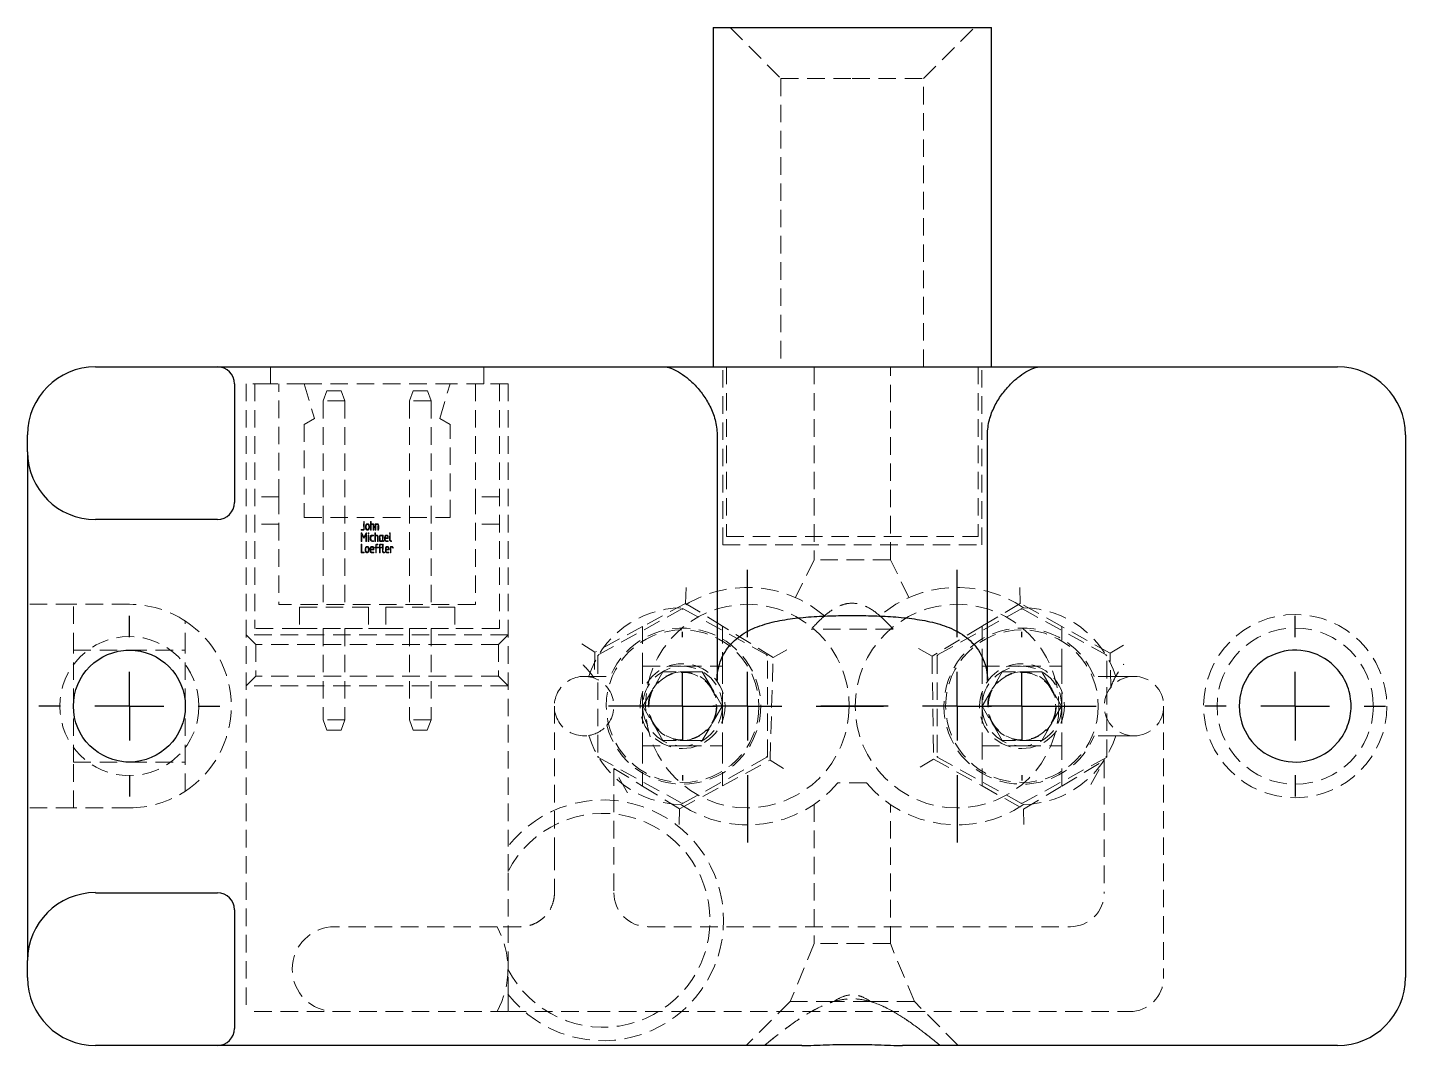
# Model space of a CAD drawing. Header units: millimetres. Extents: x 33 to 247, y 20 to 182.
# Drawn here: x 33 to 133, y 20.4 to 94.3 of the extents above; entities that cross this region are included whole.
import ezdxf

# ---------------------------------------------------------------- set-up
doc = ezdxf.new("R2010")
doc.units = ezdxf.units.MM
doc.linetypes.add('HIDDEN', pattern=[1.905, 1.27, -0.635])
doc.layers.add('10', color=7, linetype='Continuous')

# ---------------------------------------------------------------- blocks, each defined once
blk = doc.blocks.new('SW_CENTERMARKSYMBOL_0')
at = {"layer": '10', "color": 0}
for p, q in [((0, 5), (0, 6.56)), ((0, 0), (0, 2.5)), ((-5, 0), (-6.56, 0)), ((0, 0), (-2.5, 0)), ((0, 0), (0, -2.5)), ((0, 0), (2.5, 0)), ((5, 0), (6.56, 0)), ((0, -5), (0, -6.56))]:
    blk.add_line(p, q, dxfattribs=at)
blk = doc.blocks.new('SW_CENTERMARKSYMBOL_1')
at = {"layer": '10', "color": 0}
for p, q in [((0, 5), (0, 6.56)), ((0, 0), (0, 2.5)), ((-5, 0), (-6.56, 0)), ((0, 0), (-2.5, 0)), ((0, 0), (0, -2.5)), ((0, 0), (2.5, 0)), ((5, 0), (6.56, 0)), ((0, -5), (0, -6.56))]:
    blk.add_line(p, q, dxfattribs=at)
blk = doc.blocks.new('SW_CENTERMARKSYMBOL_2')
at = {"layer": '10', "color": 0}
for p, q in [((0, 5), (0, 9.89)), ((0, 0), (0, 2.5)), ((-5, 0), (-9.89, 0)), ((0, 0), (-2.5, 0)), ((0, 0), (0, -2.5)), ((0, 0), (2.5, 0)), ((5, 0), (9.89, 0)), ((0, -5), (0, -9.89))]:
    blk.add_line(p, q, dxfattribs=at)
blk = doc.blocks.new('SW_CENTERMARKSYMBOL_3')
at = {"layer": '10', "color": 0}
for p, q in [((0, 5), (0, 9.89)), ((0, 0), (0, 2.5)), ((-5, 0), (-9.89, 0)), ((0, 0), (-2.5, 0)), ((0, 0), (0, -2.5)), ((0, 0), (2.5, 0)), ((5, 0), (9.89, 0)), ((0, -5), (0, -9.89))]:
    blk.add_line(p, q, dxfattribs=at)
blk = doc.blocks.new('SW_CENTERMARKSYMBOL_4')
at = {"layer": '10', "color": 0}
for p, q in [((0, 5), (0, 5.39)), ((0, 0), (0, 2.5)), ((-5, 0), (-5.39, 0)), ((0, 0), (-2.5, 0)), ((0, 0), (0, -2.5)), ((0, 0), (2.5, 0)), ((5, 0), (5.39, 0)), ((0, -5), (0, -5.39))]:
    blk.add_line(p, q, dxfattribs=at)
blk = doc.blocks.new('SW_CENTERMARKSYMBOL_5')
at = {"layer": '10', "color": 0}
for p, q in [((0, 5), (0, 5.39)), ((0, 0), (0, 2.5)), ((-5, 0), (-5.39, 0)), ((0, 0), (-2.5, 0)), ((0, 0), (0, -2.5)), ((0, 0), (2.5, 0)), ((5, 0), (5.39, 0)), ((0, -5), (0, -5.39))]:
    blk.add_line(p, q, dxfattribs=at)

msp = doc.modelspace()

# ---------------------------------------------------------------- linework, layer by layer
at = {"color": 7, "linetype": 'Continuous', "lineweight": 25}
for p, q in [((82.75, 94.29), (82.75, 69.66)), ((82.75, 94.29), (102.95, 94.29)), ((102.95, 69.66), (102.95, 94.29)), ((37.93, 69.66), (46.79, 69.66)), ((46.79, 69.66), (79.17, 69.66)), ((79.17, 69.66), (106.54, 69.66)), ((106.54, 69.66), (128.07, 69.66)), ((48.02, 68.43), (48.02, 59.81)), ((33, 63.5), (33, 64.73)), ((83.04, 64.73), (83.04, 46.88)), ((102.67, 46.88), (102.67, 64.73)), ((133, 64.73), (133, 25.32)), ((33, 63.5), (33, 26.56)), ((46.79, 58.57), (37.93, 58.57)), ((37.93, 31.48), (46.79, 31.48)), ((48.02, 30.25), (48.02, 21.63)), ((33, 25.32), (33, 26.56)), ((46.79, 20.4), (37.93, 20.4)), ((89.2, 20.4), (46.79, 20.4)), ((128.07, 20.4), (96.51, 20.4))]:
    msp.add_line(p, q, dxfattribs=at)
at = {"color": 7, "linetype": 'HIDDEN', "lineweight": 18}
for p, q in [((83.99, 94.29), (87.68, 90.59)), ((98.02, 90.59), (101.72, 94.29)), ((87.68, 90.59), (92.85, 90.59)), ((87.68, 90.59), (87.68, 69.66)), ((92.85, 90.59), (98.02, 90.59)), ((98.02, 69.66), (98.02, 90.59)), ((50.62, 68.43), (50.62, 69.66)), ((66.12, 68.43), (66.12, 69.66)), ((83.45, 56.73), (83.45, 69.66)), ((83.72, 69.66), (83.72, 57.34)), ((90.08, 69.66), (90.08, 55.66)), ((95.62, 55.66), (95.62, 69.66)), ((101.98, 69.66), (101.98, 57.34)), ((102.26, 56.73), (102.26, 69.66)), ((48.87, 68.43), (48.87, 22.86)), ((50.62, 68.43), (48.87, 68.43)), ((49.49, 68.43), (49.49, 50.66)), ((53.08, 68.43), (50.62, 68.43)), ((51.24, 60.23), (51.24, 68.43)), ((53.08, 68.43), (53.82, 65.92)), ((53.08, 68.43), (63.66, 68.43)), ((62.92, 65.92), (63.66, 68.43)), ((66.12, 68.43), (63.66, 68.43)), ((65.5, 68.43), (65.5, 60.23)), ((67.87, 68.43), (66.12, 68.43)), ((67.25, 68.43), (67.25, 50.66)), ((67.87, 68.43), (67.87, 34.84)), ((54.72, 67.91), (54.45, 67.18)), ((56.03, 67.18), (54.45, 67.18)), ((54.45, 67.18), (54.45, 52.41)), ((55.76, 67.91), (54.72, 67.91)), ((55.76, 67.91), (56.03, 67.18)), ((56.03, 67.18), (56.03, 52.41)), ((60.98, 67.91), (60.71, 67.18)), ((62.29, 67.18), (60.71, 67.18)), ((60.71, 67.18), (60.71, 52.41)), ((62.02, 67.91), (60.98, 67.91)), ((62.02, 67.91), (62.29, 67.18)), ((62.29, 67.18), (62.29, 52.41)), ((53.82, 65.92), (53.08, 65.48)), ((53.08, 65.48), (53.08, 58.73)), ((63.66, 65.48), (62.92, 65.92)), ((63.66, 58.73), (63.66, 65.48)), ((51.24, 60.23), (49.49, 60.23)), ((51.24, 60.23), (51.24, 52.41)), ((67.25, 60.23), (65.5, 60.23)), ((65.5, 60.23), (65.5, 52.41)), ((51.24, 58.23), (49.49, 58.23)), ((53.08, 58.73), (63.66, 58.73)), ((57.4, 58.43), (57.44, 58.43)), ((57.44, 58.43), (57.44, 57.88)), ((57.89, 58.43), (57.94, 58.43)), ((57.89, 57.81), (57.89, 58.43)), ((57.94, 58.43), (57.94, 58.26)), ((57.94, 58.22), (57.94, 57.81)), ((58.23, 57.81), (58.23, 58.26)), ((58.28, 58.22), (58.28, 57.81)), ((67.25, 58.23), (65.5, 58.23)), ((57.2, 57.81), (57.2, 57.86)), ((57.22, 57.61), (57.26, 57.61)), ((57.22, 56.99), (57.22, 57.61)), ((57.26, 57.61), (57.41, 57.29)), ((57.26, 57.49), (57.26, 56.99)), ((57.4, 57.22), (57.26, 57.49)), ((57.43, 57.22), (57.4, 57.22)), ((57.41, 57.29), (57.57, 57.61)), ((57.56, 57.49), (57.43, 57.22)), ((57.56, 56.99), (57.56, 57.49)), ((57.57, 57.61), (57.61, 57.61)), ((57.61, 57.61), (57.61, 56.99)), ((57.73, 57.61), (57.77, 57.61)), ((57.73, 57.54), (57.73, 57.61)), ((57.77, 57.54), (57.73, 57.54)), ((57.73, 57.44), (57.77, 57.44)), ((57.73, 56.99), (57.73, 57.44)), ((57.77, 57.61), (57.77, 57.54)), ((57.77, 57.44), (57.77, 56.99)), ((57.94, 57.81), (57.89, 57.81)), ((58.14, 57.81), (58.09, 57.81)), ((58.11, 57.44), (58.11, 57.4)), ((58.11, 57.03), (58.11, 56.99)), ((58.2, 57.61), (58.24, 57.61)), ((58.2, 56.99), (58.2, 57.61)), ((58.28, 57.81), (58.23, 57.81)), ((58.24, 57.61), (58.24, 57.44)), ((58.24, 57.4), (58.24, 56.99)), ((58.48, 57.81), (58.43, 57.81)), ((58.64, 57.45), (58.8, 57.44)), ((58.75, 57.1), (58.75, 57.4)), ((58.85, 57.03), (58.85, 56.99)), ((58.96, 57.24), (59.14, 57.24)), ((59.18, 57.2), (58.96, 57.2)), ((59.14, 57.24), (59.14, 57.31)), ((59.17, 57.03), (59.17, 56.99)), ((59.28, 57.61), (59.32, 57.61)), ((59.42, 57.03), (59.42, 56.99)), ((83.72, 57.34), (101.98, 57.34)), ((57.26, 56.99), (57.22, 56.99)), ((57.22, 56.79), (57.27, 56.79)), ((57.22, 56.16), (57.22, 56.79)), ((57.44, 56.16), (57.22, 56.16)), ((57.27, 56.79), (57.27, 56.21)), ((57.27, 56.21), (57.44, 56.21)), ((57.44, 56.21), (57.44, 56.16)), ((57.61, 56.99), (57.56, 56.99)), ((57.77, 56.99), (57.73, 56.99)), ((57.91, 56.42), (58.08, 56.42)), ((58.13, 56.38), (57.91, 56.38)), ((58.08, 56.42), (58.08, 56.49)), ((58.12, 56.21), (58.12, 56.16)), ((58.24, 56.99), (58.2, 56.99)), ((58.21, 56.56), (58.27, 56.56)), ((58.21, 56.52), (58.21, 56.56)), ((58.27, 56.52), (58.21, 56.52)), ((58.27, 56.16), (58.27, 56.52)), ((58.31, 56.16), (58.27, 56.16)), ((58.31, 56.56), (58.41, 56.56)), ((58.31, 56.52), (58.31, 56.16)), ((58.41, 56.52), (58.31, 56.52)), ((58.41, 56.74), (58.37, 56.74)), ((58.44, 56.99), (58.4, 56.99)), ((58.41, 56.79), (58.41, 56.74)), ((58.41, 56.56), (58.41, 56.52)), ((58.47, 56.56), (58.54, 56.56)), ((58.47, 56.52), (58.47, 56.56)), ((58.54, 56.52), (58.47, 56.52)), ((58.54, 56.16), (58.54, 56.52)), ((58.58, 56.16), (58.54, 56.16)), ((58.58, 56.56), (58.68, 56.56)), ((58.58, 56.52), (58.58, 56.16)), ((58.68, 56.52), (58.58, 56.52)), ((58.68, 56.74), (58.63, 56.74)), ((58.68, 56.79), (58.68, 56.74)), ((58.68, 56.56), (58.68, 56.52)), ((58.76, 56.79), (58.8, 56.79)), ((58.9, 56.21), (58.9, 56.16)), ((59.02, 56.42), (59.19, 56.42)), ((59.24, 56.38), (59.02, 56.38)), ((59.19, 56.42), (59.19, 56.49)), ((59.23, 56.21), (59.23, 56.16)), ((59.33, 56.16), (59.33, 56.62)), ((59.37, 56.16), (59.33, 56.16)), ((59.37, 56.58), (59.37, 56.16)), ((59.54, 56.5), (59.5, 56.5)), ((59.54, 56.54), (59.54, 56.5)), ((83.45, 56.73), (102.26, 56.73)), ((90.08, 55.66), (88.74, 52.91)), ((95.62, 55.66), (90.08, 55.66)), ((96.96, 52.91), (95.62, 55.66)), ((80.79, 53.63), (80.76, 52.49)), ((105.04, 52.49), (105.02, 53.63)), ((36.33, 52.42), (33, 52.42)), ((36.33, 49.09), (36.33, 52.42)), ((40.39, 52.42), (36.33, 52.42)), ((65.5, 52.41), (51.24, 52.41)), ((52.74, 52.22), (57.74, 52.22)), ((52.74, 52.22), (52.74, 50.66)), ((57.74, 52.22), (57.74, 50.66)), ((59, 52.22), (64, 52.22)), ((59, 52.22), (59, 50.66)), ((64, 52.22), (64, 50.66)), ((80.54, 52.11), (74.38, 48.72)), ((80.76, 52.49), (77.64, 50.81)), ((80.54, 52.04), (80.54, 52.11)), ((86.69, 48.72), (80.54, 52.11)), ((83.43, 50.84), (80.76, 52.49)), ((105.17, 52.11), (99.01, 48.72)), ((105.04, 52.49), (102.27, 50.83)), ((108.06, 50.82), (105.04, 52.49)), ((105.17, 52.04), (105.17, 52.11)), ((111.33, 48.72), (105.17, 52.11)), ((44.45, 49.09), (44.45, 51.2)), ((49.56, 49.51), (48.87, 50.2)), ((67.87, 50.2), (48.87, 50.2)), ((52.74, 50.66), (49.49, 50.66)), ((52.74, 50.66), (54.45, 50.66)), ((54.45, 50.66), (56.03, 50.66)), ((54.45, 50.66), (54.45, 44.03)), ((56.03, 50.66), (57.74, 50.66)), ((56.03, 50.66), (56.03, 44.03)), ((59, 50.66), (57.74, 50.66)), ((59, 50.66), (60.71, 50.66)), ((60.71, 50.66), (62.29, 50.66)), ((60.71, 50.66), (60.71, 44.03)), ((62.29, 50.66), (64, 50.66)), ((62.29, 50.66), (62.29, 44.03)), ((67.25, 50.66), (64, 50.66)), ((67.18, 49.51), (67.87, 50.2)), ((77.64, 50.81), (74.18, 48.95)), ((77.64, 50.81), (77.64, 47.92)), ((83.43, 50.84), (83.43, 47.92)), ((87.11, 48.57), (83.43, 50.84)), ((95.82, 50.61), (89.88, 50.61)), ((102.27, 50.83), (98.64, 48.65)), ((102.27, 47.92), (102.27, 50.83)), ((108.06, 47.92), (108.06, 50.82)), ((111.57, 48.87), (108.06, 50.82)), ((36.33, 45.03), (36.33, 49.09)), ((36.33, 49.09), (40.39, 49.09)), ((40.39, 49.09), (44.45, 49.09)), ((44.45, 45.03), (44.45, 49.09)), ((49.56, 49.51), (49.56, 47.2)), ((67.18, 49.51), (49.56, 49.51)), ((67.18, 49.51), (67.18, 47.2)), ((73.22, 49.55), (74.18, 48.95)), ((88.11, 49.11), (87.11, 48.57)), ((98.64, 48.65), (97.65, 49.21)), ((111.57, 48.87), (112.55, 49.45)), ((74.18, 48.95), (74.13, 47.05)), ((74.38, 48.72), (74.38, 48.65)), ((74.44, 48.69), (74.38, 48.72)), ((74.38, 48.65), (74.38, 41.4)), ((86.63, 48.69), (86.69, 48.72)), ((86.69, 41.33), (86.69, 48.72)), ((86.89, 41.11), (87.11, 48.57)), ((98.64, 48.65), (98.76, 41.19)), ((99.01, 48.72), (99.01, 48.65)), ((99.07, 48.69), (99.01, 48.72)), ((99.01, 48.65), (99.01, 41.4)), ((111.26, 48.69), (111.33, 48.72)), ((111.33, 41.33), (111.33, 48.72)), ((111.61, 46.37), (111.57, 48.87)), ((49.56, 47.2), (48.87, 46.51)), ((67.18, 47.2), (49.56, 47.2)), ((67.18, 47.2), (67.87, 46.51)), ((73.73, 47.18), (73.39, 47.18)), ((73.73, 47.18), (75.3, 47.18)), ((77.64, 47.92), (80.44, 47.92)), ((77.64, 47.92), (77.64, 45.03)), ((77.66, 45.03), (79.1, 47.52)), ((81.97, 47.52), (79.1, 47.52)), ((80.63, 47.92), (83.43, 47.92)), ((81.97, 47.52), (83.41, 45.03)), ((83.43, 47.92), (83.43, 45.03)), ((102.27, 47.92), (105.07, 47.92)), ((102.27, 47.92), (102.27, 45.03)), ((102.29, 45.03), (103.73, 47.52)), ((106.6, 47.52), (103.73, 47.52)), ((105.26, 47.92), (108.06, 47.92)), ((106.6, 47.52), (108.04, 45.03)), ((108.06, 47.92), (108.06, 45.03)), ((111.98, 47.18), (110.41, 47.18)), ((111.98, 47.18), (113.3, 47.18)), ((67.87, 46.51), (48.87, 46.51)), ((36.33, 40.96), (36.33, 45.03)), ((44.45, 40.96), (44.45, 45.03)), ((71.24, 45.03), (71.24, 34.39)), ((77.64, 45.03), (77.64, 42.14)), ((79.1, 42.54), (77.66, 45.03)), ((83.41, 45.03), (81.97, 42.54)), ((83.43, 45.03), (83.43, 42.14)), ((102.27, 45.03), (102.27, 42.14)), ((103.73, 42.54), (102.29, 45.03)), ((108.04, 45.03), (106.6, 42.54)), ((108.06, 45.03), (108.06, 42.14)), ((115.45, 45.03), (115.45, 25.32)), ((56.03, 44.03), (54.45, 44.03)), ((54.73, 43.28), (54.45, 44.03)), ((55.76, 43.28), (56.03, 44.03)), ((62.29, 44.03), (60.71, 44.03)), ((60.98, 43.28), (60.71, 44.03)), ((62.01, 43.28), (62.29, 44.03)), ((54.73, 43.28), (55.76, 43.28)), ((60.98, 43.28), (62.01, 43.28)), ((77.64, 42.14), (80.44, 42.14)), ((77.64, 42.14), (77.64, 39.22)), ((81.97, 42.54), (79.1, 42.54)), ((80.63, 42.14), (83.43, 42.14)), ((83.43, 42.14), (83.43, 39.24)), ((102.27, 42.14), (105.07, 42.14)), ((102.27, 39.24), (102.27, 42.14)), ((106.6, 42.54), (103.73, 42.54)), ((105.26, 42.14), (108.06, 42.14)), ((108.06, 39.22), (108.06, 42.14)), ((111.98, 42.87), (110.41, 42.87)), ((111.98, 42.87), (113.3, 42.87)), ((74.38, 41.4), (74.38, 41.33)), ((74.44, 41.37), (74.38, 41.33)), ((74.38, 41.33), (80.54, 37.95)), ((80.54, 37.95), (86.69, 41.33)), ((83.43, 39.24), (86.89, 41.11)), ((86.63, 41.37), (86.69, 41.33)), ((87.86, 40.51), (86.89, 41.11)), ((97.79, 40.6), (98.76, 41.19)), ((98.76, 41.19), (102.27, 39.24)), ((99.01, 41.4), (99.01, 41.33)), ((99.07, 41.37), (99.01, 41.33)), ((99.01, 41.33), (105.17, 37.95)), ((105.17, 37.95), (111.33, 41.33)), ((108.06, 39.22), (111.14, 41.07)), ((110.16, 39.33), (111.14, 41.07)), ((111.14, 41.07), (111.14, 31.48)), ((111.26, 41.37), (111.33, 41.33)), ((36.33, 40.96), (40.39, 40.96)), ((36.33, 37.64), (36.33, 40.96)), ((40.39, 40.96), (44.45, 40.96)), ((44.45, 38.86), (44.45, 40.96)), ((75.55, 40.51), (75.55, 31.48)), ((75.55, 40.51), (77.64, 39.22)), ((76.53, 38.74), (75.55, 40.51)), ((77.64, 39.22), (80.32, 37.57)), ((80.32, 37.57), (83.43, 39.24)), ((93.89, 39.45), (91.81, 39.45)), ((102.27, 39.24), (105.29, 37.56)), ((105.29, 37.56), (108.06, 39.22)), ((80.54, 38.02), (80.54, 37.95)), ((105.17, 38.02), (105.17, 37.95)), ((36.33, 37.64), (33, 37.64)), ((40.39, 37.64), (36.33, 37.64)), ((80.28, 36.43), (80.32, 37.57)), ((90.08, 37.9), (90.08, 27.79)), ((95.62, 27.79), (95.62, 37.9)), ((105.31, 36.43), (105.29, 37.56)), ((67.87, 25.94), (67.87, 33.02)), ((67.08, 29.02), (55.29, 29.02)), ((78.01, 29.02), (108.68, 29.02)), ((90.08, 27.79), (88.34, 23.58)), ((95.62, 27.79), (90.08, 27.79)), ((97.36, 23.58), (95.62, 27.79)), ((67.87, 24.12), (67.87, 22.86)), ((88.34, 23.58), (85.16, 20.4)), ((88.34, 23.58), (91.52, 23.58)), ((94.2, 23.58), (91.51, 23.58)), ((94.19, 23.58), (97.36, 23.58)), ((100.55, 20.4), (97.36, 23.58)), ((67.87, 22.86), (48.87, 22.86)), ((74.01, 22.86), (112.99, 22.86))]:
    msp.add_line(p, q, dxfattribs=at)
for centre, radius in [((85.24, 45.03), 7.39), ((100.46, 45.03), 7.39), ((125, 45.03), 6.65), ((40.39, 45.03), 5.05), ((80.54, 45.03), 5.54), ((105.17, 45.03), 5.54), ((125, 45.03), 5.67), ((80.54, 45.03), 3.08), ((105.17, 45.03), 3.08), ((80.54, 45.03), 2.89), ((80.54, 45.03), 2.45), ((105.17, 45.03), 2.89), ((105.17, 45.03), 2.45)]:
    msp.add_circle(centre, radius, dxfattribs=at)
at = {"color": 7, "linetype": 'Continuous', "lineweight": 25}
msp.add_circle((40.39, 45.03), 4.06, dxfattribs=at)
for centre, radius, start, end in [((37.93, 64.73), 4.93, 90, 180), ((46.79, 68.43), 1.23, 0, 90), ((128.07, 64.73), 4.93, 0, 90), ((37.93, 63.5), 4.93, 180, 270), ((46.79, 59.81), 1.23, 270, 0), ((125, 45.03), 4.06, 40.7491, 319.2509), ((37.93, 26.56), 4.93, 90, 180), ((46.79, 30.25), 1.23, 0, 90), ((37.93, 25.32), 4.93, 180, 270), ((128.07, 25.32), 4.93, 270, 0), ((46.79, 21.63), 1.23, 270, 0)]:
    msp.add_arc(centre, radius, start, end, dxfattribs=at)
at = {"color": 7, "linetype": 'HIDDEN', "lineweight": 18}
for centre, radius, start, end in [((58.83, 57.07), 0.0793, 214.9054, 280.4407), ((85.24, 45.03), 8.62, 49.5118, 124.0603), ((100.46, 45.03), 8.62, 55.9397, 130.4882), ((40.39, 45.03), 7.39, 56.633, 90), ((80.54, 45.03), 7.14, 90.9855, 162.4388), ((105.17, 45.03), 7.14, 17.5612, 89.0145), ((40.39, 45.03), 7.39, 303.367, 56.633), ((80.54, 45.03), 5.67, 194.1654, 157.6394), ((105.17, 45.03), 5.67, 22.3606, 337.6394), ((73.39, 45.03), 2.16, 90, 278.6769), ((73.39, 45.03), 2.16, 319.964, 90), ((80.54, 45.03), 2.49, 90, 150), ((80.54, 45.03), 2.49, 30, 90), ((105.17, 45.03), 2.49, 90, 150), ((105.17, 45.03), 2.49, 30, 90), ((113.3, 45.03), 2.16, 90, 270), ((113.3, 45.03), 2.16, 270, 90), ((80.54, 45.03), 2.49, 150, 210), ((80.54, 45.03), 2.49, 330, 30), ((105.17, 45.03), 2.49, 150, 210), ((105.17, 45.03), 2.49, 330, 30), ((73.39, 45.03), 2.16, 278.6769, 319.964), ((80.54, 45.03), 2.49, 210, 270), ((80.54, 45.03), 2.49, 270, 330), ((105.17, 45.03), 2.49, 210, 270), ((105.17, 45.03), 2.49, 270, 330), ((80.54, 45.03), 7.14, 197.3538, 269.0145), ((105.17, 45.03), 7.14, 270.9855, 342.4388), ((85.24, 45.03), 8.62, 235.9397, 319.6756), ((100.46, 45.03), 8.62, 220.3244, 304.0603), ((40.39, 45.03), 7.39, 270, 303.367), ((74.77, 29.48), 8.74, 217.8373, 142.1627), ((74.77, 29.48), 7.76, 207.1214, 152.8786), ((78.01, 31.48), 2.46, 180, 270), ((108.68, 31.48), 2.46, 270, 0), ((55.29, 25.94), 3.08, 90, 270), ((61.45, 25.94), 6.41, 331.3156, 28.6844), ((112.99, 25.32), 2.46, 270, 0)]:
    msp.add_arc(centre, radius, start, end, dxfattribs=at)
at = {"color": 7, "linetype": 'Continuous', "lineweight": 25}
for points, knots in [([(79.17, 69.66), (79.33, 69.66), (79.5, 69.63), (79.86, 69.5), (80.05, 69.41), (80.44, 69.18), (80.64, 69.04), (81.04, 68.71), (81.25, 68.53), (81.64, 68.11), (81.84, 67.88), (82.2, 67.37), (82.37, 67.1), (82.68, 66.49), (82.81, 66.16), (82.94, 65.64), (82.98, 65.46), (83.03, 65.1), (83.04, 64.92), (83.04, 64.73)], [0, 0, 0, 0, 0.125, 0.125, 0.25, 0.25, 0.375, 0.375, 0.5, 0.5, 0.625, 0.625, 0.75, 0.75, 0.875, 0.875, 0.9375, 0.9375, 1, 1, 1, 1]), ([(102.67, 64.73), (102.67, 65.1), (102.72, 65.46), (102.85, 65.98), (102.91, 66.15), (103.03, 66.47), (103.1, 66.63), (103.33, 67.08), (103.5, 67.37), (103.87, 67.87), (104.06, 68.1), (104.46, 68.53), (104.66, 68.71), (105.06, 69.04), (105.26, 69.18), (105.65, 69.41), (105.84, 69.5), (106.2, 69.63), (106.38, 69.66), (106.54, 69.66)], [0, 0, 0, 0, 0.125, 0.125, 0.1875, 0.1875, 0.25, 0.25, 0.375, 0.375, 0.5, 0.5, 0.625, 0.625, 0.75, 0.75, 0.875, 0.875, 1, 1, 1, 1]), ([(83.04, 46.88), (83.04, 47.15), (83.06, 47.41), (83.17, 47.93), (83.25, 48.19), (83.44, 48.66), (83.56, 48.88), (83.84, 49.3), (84, 49.49), (84.34, 49.83), (84.52, 49.98), (84.91, 50.26), (85.11, 50.39), (85.54, 50.61), (85.76, 50.71), (86.21, 50.88), (86.44, 50.96), (87.16, 51.16), (87.65, 51.26), (88.65, 51.41), (89.16, 51.46), (90.21, 51.54), (90.73, 51.57), (91.79, 51.6), (92.32, 51.61), (93.38, 51.61), (93.91, 51.6), (94.97, 51.57), (95.51, 51.54), (96.54, 51.46), (97.05, 51.41), (97.81, 51.29), (98.05, 51.25), (98.55, 51.15), (98.79, 51.09), (99.5, 50.89), (99.95, 50.72), (100.59, 50.39), (100.8, 50.26), (101.19, 49.98), (101.37, 49.83), (101.71, 49.49), (101.87, 49.29), (102.14, 48.88), (102.26, 48.66), (102.46, 48.18), (102.54, 47.93), (102.64, 47.42), (102.67, 47.15), (102.67, 46.88)], [0, 0, 0, 0, 0.03125, 0.03125, 0.0625, 0.0625, 0.09375, 0.09375, 0.125, 0.125, 0.15625, 0.15625, 0.1875, 0.1875, 0.21875, 0.21875, 0.25, 0.25, 0.3125, 0.3125, 0.375, 0.375, 0.4375, 0.4375, 0.5, 0.5, 0.5625, 0.5625, 0.625, 0.625, 0.6875, 0.6875, 0.71875, 0.71875, 0.75, 0.75, 0.8125, 0.8125, 0.84375, 0.84375, 0.875, 0.875, 0.90625, 0.90625, 0.9375, 0.9375, 0.96875, 0.96875, 1, 1, 1, 1]), ([(128.07, 42.38), (128.23, 42.56), (128.37, 42.76), (128.62, 43.17), (128.72, 43.39), (128.89, 43.84), (128.95, 44.07), (129.04, 44.54), (129.06, 44.79), (129.06, 45.27), (129.04, 45.51), (128.95, 45.98), (128.89, 46.22), (128.72, 46.67), (128.62, 46.88), (128.37, 47.3), (128.23, 47.5), (128.07, 47.68)], [0, 0, 0, 0, 0.125, 0.125, 0.25, 0.25, 0.375, 0.375, 0.5, 0.5, 0.625, 0.625, 0.75, 0.75, 0.875, 0.875, 1, 1, 1, 1]), ([(89.2, 20.4), (89.48, 20.4), (89.77, 20.4), (90.36, 20.42), (90.66, 20.43), (91.28, 20.45), (91.6, 20.46), (92.22, 20.47), (92.85, 20.47), (93.48, 20.47), (94.11, 20.46), (94.42, 20.45), (95.04, 20.43), (95.34, 20.42), (95.94, 20.4), (96.23, 20.4), (96.51, 20.4)], [0, 0, 0, 0, 0.125, 0.125, 0.25, 0.25, 0.375, 0.375, 0.5, 0.625, 0.625, 0.75, 0.75, 0.875, 0.875, 1, 1, 1, 1])]:
    msp.add_open_spline(points, degree=3, knots=knots, dxfattribs=at)
at = {"color": 7, "linetype": 'HIDDEN', "lineweight": 18}
for points, knots in [([(57.2, 57.86), (57.26, 57.86), (57.44, 57.82), (57.37, 58.14), (57.4, 58.31), (57.4, 58.43)], [0.198565, 0.198565, 0.198565, 0.198565, 0.311103, 0.423641, 0.648716, 0.648716, 0.648716, 0.648716]), ([(57.8, 57.94), (57.79, 57.89), (57.75, 57.79), (57.58, 57.81), (57.52, 57.96), (57.53, 58.1), (57.56, 58.27), (57.76, 58.28), (57.81, 58.11), (57.82, 58.01), (57.8, 57.94)], [0, 0, 0, 0, 0.12161, 0.24321, 0.33709, 0.4908, 0.58062, 0.74769, 0.83761, 1, 1, 1, 1]), ([(57.8, 57.94), (57.79, 57.89), (57.75, 57.79), (57.58, 57.81), (57.52, 57.96), (57.53, 58.1), (57.56, 58.27), (57.76, 58.28), (57.81, 58.11), (57.82, 58.01), (57.8, 57.94)], [0, 0, 0, 0, 0.12161, 0.24321, 0.33709, 0.4908, 0.58062, 0.74769, 0.83761, 1, 1, 1, 1]), ([(57.76, 57.95), (57.76, 58.01), (57.76, 58.08), (57.75, 58.22), (57.61, 58.23), (57.57, 58.1), (57.58, 57.99), (57.6, 57.85), (57.74, 57.85), (57.75, 57.92), (57.76, 57.95)], [0, 0, 0, 0, 0.17687, 0.25901, 0.40189, 0.49521, 0.67781, 0.77206, 0.91573, 1, 1, 1, 1]), ([(57.76, 57.95), (57.76, 58.01), (57.76, 58.08), (57.75, 58.22), (57.61, 58.23), (57.57, 58.1), (57.58, 57.99), (57.6, 57.85), (57.74, 57.85), (57.75, 57.92), (57.76, 57.95)], [0, 0, 0, 0, 0.17687, 0.25901, 0.40189, 0.49521, 0.67781, 0.77206, 0.91573, 1, 1, 1, 1]), ([(57.94, 58.26), (57.99, 58.26), (58.13, 58.28), (58.15, 58.06), (58.14, 57.91), (58.14, 57.81)], [0.752727, 0.752727, 0.752727, 0.752727, 0.814545, 0.876364, 1, 1, 1, 1]), ([(58.09, 57.81), (58.09, 57.9), (58.09, 58.02), (58.1, 58.24), (57.98, 58.22), (57.94, 58.22)], [0.018126, 0.018126, 0.018126, 0.018126, 0.126457, 0.180622, 0.234788, 0.234788, 0.234788, 0.234788]), ([(58.23, 58.26), (58.29, 58.26), (58.43, 58.3), (58.51, 58.09), (58.48, 57.92), (58.48, 57.81)], [0.692923, 0.692923, 0.692923, 0.692923, 0.768772, 0.846462, 1, 1, 1, 1]), ([(58.43, 57.81), (58.43, 57.9), (58.42, 58.01), (58.45, 58.24), (58.32, 58.22), (58.28, 58.22)], [0.020785, 0.020785, 0.020785, 0.020785, 0.145766, 0.208256, 0.270747, 0.270747, 0.270747, 0.270747]), ([(58.11, 56.99), (58.02, 56.99), (57.82, 57.03), (57.88, 57.26), (57.88, 57.36)], [0, 0, 0, 0, 0.17523, 0.34837, 0.34837, 0.34837, 0.34837]), ([(58.11, 57.4), (58.03, 57.4), (57.88, 57.36), (57.93, 57.15), (57.93, 57.07)], [0.544245, 0.544245, 0.544245, 0.544245, 0.696755, 0.847446, 0.847446, 0.847446, 0.847446]), ([(58.24, 57.44), (58.29, 57.44), (58.43, 57.46), (58.45, 57.24), (58.44, 57.09), (58.44, 56.99)], [0.752904, 0.752904, 0.752904, 0.752904, 0.814678, 0.876452, 1, 1, 1, 1]), ([(58.4, 56.99), (58.4, 57.08), (58.39, 57.2), (58.41, 57.42), (58.29, 57.4), (58.24, 57.4)], [0.017934, 0.017934, 0.017934, 0.017934, 0.126239, 0.180392, 0.234544, 0.234544, 0.234544, 0.234544]), ([(58.77, 57.02), (58.72, 56.96), (58.5, 56.96), (58.55, 57.22), (58.52, 57.48), (58.72, 57.44), (58.8, 57.44)], [0.063388, 0.063388, 0.063388, 0.063388, 0.215195, 0.367422, 0.519649, 0.668248, 0.668248, 0.668248, 0.668248]), ([(59.17, 56.99), (59.09, 56.99), (58.9, 56.97), (58.92, 57.18), (58.91, 57.31), (58.95, 57.44), (59.18, 57.46), (59.18, 57.29), (59.18, 57.2)], [0.364984, 0.364984, 0.364984, 0.364984, 0.523738, 0.603115, 0.682492, 0.761869, 0.841246, 1, 1, 1, 1]), ([(57.77, 56.3), (57.76, 56.25), (57.72, 56.15), (57.55, 56.17), (57.5, 56.31), (57.51, 56.45), (57.53, 56.6), (57.7, 56.65), (57.8, 56.49), (57.79, 56.37), (57.77, 56.3)], [0, 0, 0, 0, 0.1216, 0.24319, 0.33707, 0.49078, 0.5806, 0.70494, 0.82927, 1, 1, 1, 1]), ([(57.77, 56.3), (57.76, 56.25), (57.72, 56.15), (57.55, 56.17), (57.5, 56.31), (57.51, 56.45), (57.53, 56.6), (57.7, 56.65), (57.8, 56.49), (57.79, 56.37), (57.77, 56.3)], [0, 0, 0, 0, 0.1216, 0.24319, 0.33707, 0.49078, 0.5806, 0.70494, 0.82927, 1, 1, 1, 1]), ([(57.73, 56.31), (57.74, 56.36), (57.73, 56.44), (57.72, 56.57), (57.59, 56.59), (57.54, 56.46), (57.55, 56.34), (57.57, 56.21), (57.71, 56.2), (57.73, 56.28), (57.73, 56.31)], [0, 0, 0, 0, 0.17687, 0.259, 0.40189, 0.4952, 0.67781, 0.77205, 0.91571, 1, 1, 1, 1]), ([(57.73, 56.31), (57.74, 56.36), (57.73, 56.44), (57.72, 56.57), (57.59, 56.59), (57.54, 56.46), (57.55, 56.34), (57.57, 56.21), (57.71, 56.2), (57.73, 56.28), (57.73, 56.31)], [0, 0, 0, 0, 0.17687, 0.259, 0.40189, 0.4952, 0.67781, 0.77205, 0.91571, 1, 1, 1, 1]), ([(58.12, 56.16), (58.03, 56.16), (57.85, 56.15), (57.87, 56.36), (57.86, 56.48), (57.9, 56.62), (58.13, 56.64), (58.13, 56.47), (58.13, 56.38)], [0.365197, 0.365197, 0.365197, 0.365197, 0.523898, 0.603248, 0.682599, 0.761949, 0.841299, 1, 1, 1, 1]), ([(58.27, 56.56), (58.27, 56.62), (58.24, 56.77), (58.36, 56.79), (58.41, 56.79)], [0.760638, 0.760638, 0.760638, 0.760638, 0.85402, 0.948529, 0.948529, 0.948529, 0.948529]), ([(58.54, 56.56), (58.54, 56.62), (58.5, 56.77), (58.62, 56.79), (58.68, 56.79)], [0.760606, 0.760606, 0.760606, 0.760606, 0.854, 0.948522, 0.948522, 0.948522, 0.948522]), ([(59.23, 56.16), (59.14, 56.16), (58.96, 56.15), (58.98, 56.36), (58.96, 56.48), (59.01, 56.62), (59.23, 56.64), (59.24, 56.47), (59.24, 56.38)], [0.36498, 0.36498, 0.36498, 0.36498, 0.523735, 0.603112, 0.68249, 0.761867, 0.841245, 1, 1, 1, 1]), ([(94.86, 51.58), (94.58, 51.83), (94.28, 52.05), (93.77, 52.31), (93.59, 52.38), (93.23, 52.47), (93.04, 52.5), (92.66, 52.5), (92.48, 52.48), (92.11, 52.38), (91.94, 52.31), (91.6, 52.14), (91.44, 52.04), (91.13, 51.83), (90.98, 51.71), (90.84, 51.58)], [0, 0, 0, 0, 0.25, 0.25, 0.375, 0.375, 0.5, 0.5, 0.625, 0.625, 0.75, 0.75, 0.875, 0.875, 1, 1, 1, 1]), ([(74.13, 47.05), (74.13, 47.05), (74.09, 47.11), (73.97, 47.28), (73.89, 47.38), (73.71, 47.6), (73.62, 47.71), (73.4, 47.94), (73.29, 48.05), (73.17, 48.16)], [0, 0, 0, 0, 0.25, 0.25, 0.5, 0.5, 0.75, 0.75, 1, 1, 1, 1]), ([(111.61, 46.37), (111.61, 46.37), (111.63, 46.42), (111.67, 46.53), (111.69, 46.6), (111.79, 46.82), (111.86, 46.98), (112.03, 47.29), (112.13, 47.45), (112.33, 47.77), (112.45, 47.93), (112.57, 48.08)], [0, 0, 0, 0, 0.125, 0.125, 0.25, 0.25, 0.5, 0.5, 0.75, 0.75, 1, 1, 1, 1]), ([(71.24, 31.48), (71.24, 31.31), (71.22, 31.14), (71.15, 30.81), (71.1, 30.65), (70.97, 30.34), (70.89, 30.2), (70.69, 29.93), (70.59, 29.8), (70.35, 29.58), (70.22, 29.48), (69.95, 29.31), (69.81, 29.24), (69.52, 29.13), (69.38, 29.09), (69.08, 29.03), (68.93, 29.02), (68.78, 29.02)], [0, 0, 0, 0, 0.125, 0.125, 0.25, 0.25, 0.375, 0.375, 0.5, 0.5, 0.625, 0.625, 0.75, 0.75, 0.875, 0.875, 1, 1, 1, 1]), ([(91.52, 23.58), (91.71, 23.72), (91.92, 23.84), (92.37, 24.02), (92.61, 24.07), (92.97, 24.07), (93.09, 24.06), (93.33, 24.01), (93.44, 23.98), (93.78, 23.84), (93.99, 23.72), (94.19, 23.58)], [0, 0, 0, 0, 0.25, 0.25, 0.5, 0.5, 0.625, 0.625, 0.75, 0.75, 1, 1, 1, 1]), ([(86.48, 20.4), (86.95, 20.79), (87.43, 21.17), (88.41, 21.91), (88.91, 22.27), (89.96, 22.92), (90.49, 23.21), (91.35, 23.54), (91.65, 23.63), (92.25, 23.75), (92.56, 23.79), (93.17, 23.78), (93.48, 23.75), (94.08, 23.62), (94.38, 23.53), (95.24, 23.2), (95.77, 22.9), (96.8, 22.26), (97.3, 21.91), (98.28, 21.17), (98.76, 20.79), (99.23, 20.4)], [0, 0, 0, 0, 0.125, 0.125, 0.25, 0.25, 0.375, 0.375, 0.4375, 0.4375, 0.5, 0.5, 0.5625, 0.5625, 0.625, 0.625, 0.75, 0.75, 0.875, 0.875, 1, 1, 1, 1]), ([(86.48, 20.4), (87.25, 21.04), (88.03, 21.65), (89.26, 22.49), (89.69, 22.76), (90.57, 23.23), (91.03, 23.44), (91.52, 23.58)], [0, 0, 0, 0, 0.5, 0.5, 0.75, 0.75, 1, 1, 1, 1]), ([(94.19, 23.58), (94.67, 23.44), (95.13, 23.23), (96.01, 22.77), (96.43, 22.5), (97.26, 21.94), (97.66, 21.64), (98.45, 21.03), (98.84, 20.72), (99.23, 20.4)], [0, 0, 0, 0, 0.25, 0.25, 0.5, 0.5, 0.75, 0.75, 1, 1, 1, 1]), ([(67.92, 22.86), (68.15, 22.86), (68.89, 22.86), (70.29, 22.86), (72.11, 22.86), (73.37, 22.86), (74.01, 22.86)], [0, 0, 0, 0, 0.126804, 0.417683, 0.70443, 1, 1, 1, 1])]:
    msp.add_open_spline(points, degree=3, knots=knots, dxfattribs=at)
for points in [[(58.48, 58.07), (58.49, 57.99), (58.48, 57.89), (58.48, 57.81)], [(57.44, 57.88), (57.44, 57.78), (57.29, 57.81), (57.2, 57.81)], [(57.87, 57.19), (57.87, 57.25), (57.88, 57.31), (57.88, 57.36)], [(57.88, 57.36), (57.9, 57.45), (58.02, 57.44), (58.11, 57.44)], [(57.88, 57.36), (57.88, 57.37), (57.89, 57.38), (57.89, 57.39)], [(57.93, 57.07), (57.94, 56.99), (58.04, 57.03), (58.11, 57.03)], [(58.75, 57.4), (58.69, 57.4), (58.54, 57.41), (58.6, 57.19), (58.55, 56.99), (58.75, 57.03), (58.75, 57.1)], [(58.8, 57.44), (58.8, 57.37), (58.81, 57.25), (58.77, 57.03), (58.85, 57.03)], [(59.14, 57.31), (59.14, 57.37), (58.99, 57.45), (58.96, 57.3), (58.96, 57.24)], [(58.96, 57.2), (58.96, 57.14), (58.95, 56.99), (59.12, 57.03), (59.17, 57.03)], [(59.42, 56.99), (59.24, 56.99), (59.29, 57.25), (59.28, 57.49), (59.28, 57.61)], [(59.32, 57.61), (59.32, 57.5), (59.35, 57.3), (59.26, 57.03), (59.42, 57.03)], [(58.08, 56.49), (58.08, 56.55), (57.93, 56.63), (57.91, 56.48), (57.91, 56.42)], [(57.91, 56.38), (57.91, 56.32), (57.9, 56.17), (58.06, 56.21), (58.12, 56.21)], [(58.37, 56.74), (58.27, 56.74), (58.31, 56.63), (58.31, 56.56)], [(58.63, 56.74), (58.54, 56.74), (58.58, 56.63), (58.58, 56.56)], [(58.9, 56.16), (58.72, 56.16), (58.78, 56.43), (58.76, 56.67), (58.76, 56.79)], [(58.8, 56.79), (58.8, 56.68), (58.84, 56.48), (58.74, 56.21), (58.9, 56.21)], [(59.02, 56.38), (59.02, 56.32), (59.01, 56.17), (59.17, 56.21), (59.23, 56.21)], [(59.19, 56.49), (59.19, 56.55), (59.04, 56.63), (59.02, 56.48), (59.02, 56.42)], [(59.33, 56.62), (59.41, 56.62), (59.52, 56.63), (59.54, 56.54)], [(59.5, 56.5), (59.5, 56.57), (59.43, 56.58), (59.37, 56.58)], [(90.84, 51.58), (90.49, 51.28), (90.18, 50.95), (89.88, 50.61)], [(95.82, 50.61), (95.52, 50.95), (95.21, 51.28), (94.86, 51.58)], [(67.87, 33.02), (67.87, 33.65), (67.87, 34.25), (67.87, 34.84)], [(71.24, 34.39), (71.24, 33.42), (71.24, 32.45), (71.24, 31.48)], [(68.78, 29.02), (68.18, 29.02), (67.61, 29.02), (67.08, 29.02)], [(67.87, 24.12), (67.87, 24.71), (67.87, 25.31), (67.87, 25.94)]]:
    msp.add_open_spline(points, degree=3, dxfattribs=at)

# ---------------------------------------------------------------- block references
at = {"layer": '10'}
for name, p in [('SW_CENTERMARKSYMBOL_3', (85.24, 45.03)), ('SW_CENTERMARKSYMBOL_2', (100.46, 45.03)), ('SW_CENTERMARKSYMBOL_0', (40.39, 45.03)), ('SW_CENTERMARKSYMBOL_1', (125, 45.03)), ('SW_CENTERMARKSYMBOL_5', (80.54, 45.03)), ('SW_CENTERMARKSYMBOL_4', (105.17, 45.03))]:
    msp.add_blockref(name, p, dxfattribs=at)

doc.saveas('drawing.dxf')
